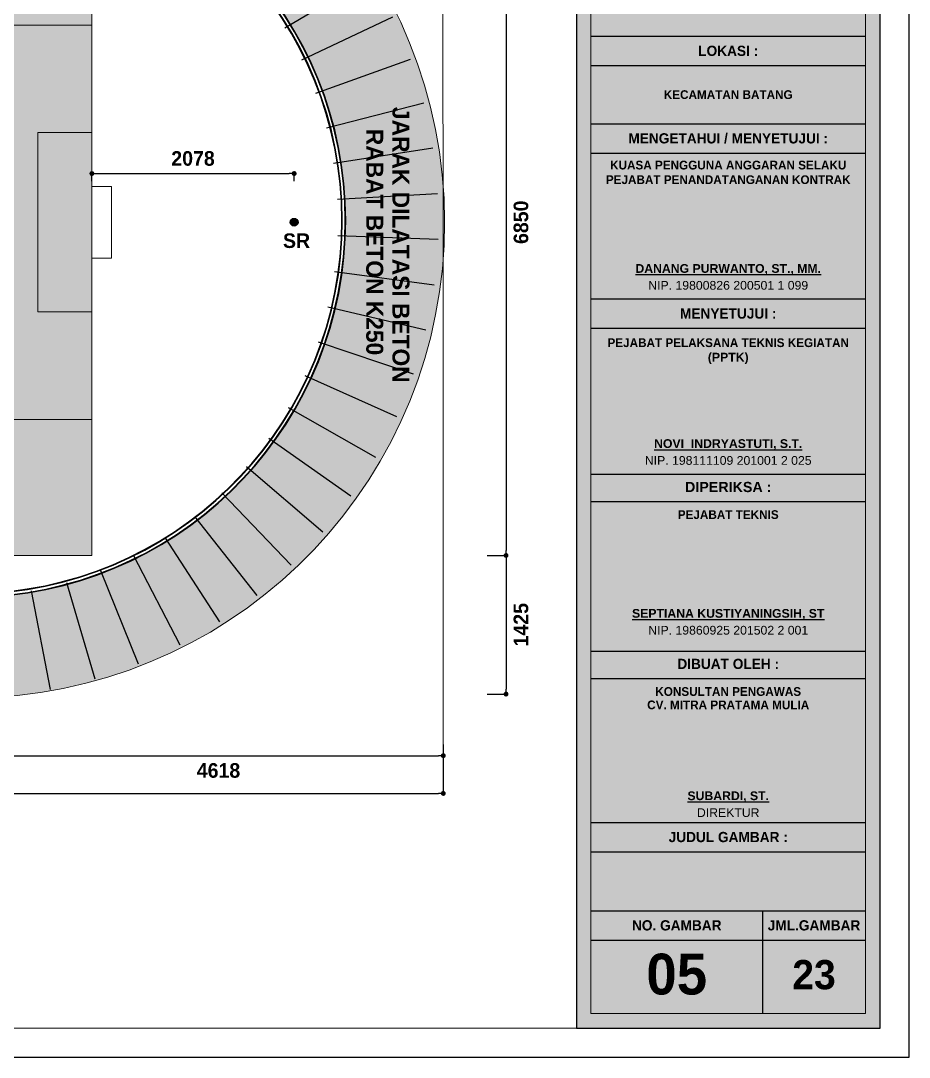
# Model space of a CAD drawing. Header units: centimetres. Extents: x -292707 to 138715, y -53922 to 66277.
# Drawn here: x 129587 to 138715, y -7217 to 3438 of the extents above; entities that cross this region are included whole.
import ezdxf

# ---------------------------------------------------------------- set-up
doc = ezdxf.new("R2010")
doc.units = ezdxf.units.CM
doc.linetypes.add('HIDDEN', pattern=[9.525, 6.35, -3.175])
for name, color, linetype in [('A-ALINE-1', 91, 'Continuous'), ('A-ALINE-4', 113, 'Continuous'), ('A-ALINE-7', 119, 'Continuous'), ('A-DIM', 157, 'Continuous'), ('A-TEXT', 254, 'Continuous')]:
    doc.layers.add(name, color=color, linetype=linetype)
for name, color, linetype, lineweight, true_color in [('A-FILL-1', 250, 'Continuous', 0, 0x333333), ('A-FILL-3', 7, 'Continuous', 0, 0x666666), ('A-FILL-4', 9, 'Continuous', 0, 0x808080), ('A-FILL-5', 7, 'Continuous', 0, 0x999999), ('A-FILL-8', 7, 'Continuous', 0, 0xe6e6e6)]:
    doc.layers.add(name, color=color, linetype=linetype, lineweight=lineweight, true_color=true_color)
doc.layers.add('A-SWING AREA', color=7, linetype='Continuous', lineweight=0, true_color=0xf7f7f7, transparency=0.2)
doc.styles.add('Scale 1000', font='GOTHICB.TTF', dxfattribs={"height": 150})
doc.styles.add('Scale 170', font='GOTHICB.TTF', dxfattribs={"height": 50})
doc.styles.add('Scale 500', font='GOTHICB.TTF', dxfattribs={"height": 175})
doc.dimstyles.new('Scale 1000', dxfattribs={"dimscale": 0, "dimtxt": 150, "dimasz": 50, "dimexe": 5, "dimexo": 3, "dimgap": 75, "dimtad": 2, "dimdec": 0, "dimtxsty": 'Scale 1000', "dimblk": 'DOT', "dimcen": 2.5, "dimclrd": 256, "dimclre": 256, "dimclrt": 254, "dimadec": 0, "dimazin": 0, "dimtfac": 1, "dimtdec": 0, "dimtmove": 0, "dimatfit": 3, "dimldrblk": 'DOTSMALL', "dimfxl": 1, "dimtfillclr": 256, "dimlwd": -1, "dimlwe": -1, "dimarcsym": 0})

# ---------------------------------------------------------------- blocks, each defined once
blk = doc.blocks.new('jhgkjhkjhkjh')
at = {"layer": 'A-SWING AREA', "transparency": 33554457}
h = blk.add_hatch(color=256, dxfattribs=at)
h.dxf.hatch_style = 1
h.paths.add_polyline_path([(-933.61, 931.53), (-881.61, 931.53), (-881.61, 1218.53), (-933.61, 1218.53)])
at = {"layer": 'A-ALINE-1', "ltscale": 0.25}
blk.add_lwpolyline([(-933.61, 931.53), (-881.61, 931.53), (-881.61, 1218.53), (-933.61, 1218.53)], close=True, dxfattribs=at)
at = {"layer": 'A-ALINE-4', "ltscale": 0.25}
for points in [[(-931.11, 1101.44), (-884.11, 1101.44)], [(-931.11, 1096.44), (-884.11, 1096.44)], [(-931.11, 1086.44), (-884.11, 1086.44)], [(-931.11, 1081.44), (-884.11, 1081.44)], [(-931.11, 1056.44), (-884.11, 1056.44)], [(-931.11, 1051.44), (-884.11, 1051.44)], [(-931.11, 1026.44), (-884.11, 1026.44)], [(-931.11, 1021.72), (-884.11, 1021.72)], [(-931.11, 996.12), (-884.11, 996.12)], [(-931.11, 991.41), (-884.11, 991.41)], [(-931.11, 966.75), (-884.11, 966.75)], [(-931.11, 966.75), (-884.11, 966.75)], [(-931.11, 961.75), (-884.11, 961.75)], [(-931.11, 951.62), (-884.11, 951.62)], [(-901.74, 951.62), (-901.74, 934.03)], [(-931.11, 946.62), (-884.11, 946.62)]]:
    blk.add_lwpolyline(points, dxfattribs=at)
at = {"layer": 'A-FILL-1', "ltscale": 0.25}
blk.add_lwpolyline([(-1286.61, 931.53), (-933.61, 931.53), (-933.61, 1218.53), (-1286.61, 1218.53)], close=True, dxfattribs=at)
at = {"layer": 'A-FILL-1'}
blk.add_lwpolyline([(-931.11, 934.03), (-884.11, 934.03), (-884.11, 1216.03), (-931.11, 1216.03)], close=True, dxfattribs=at)
at = {"layer": 'Defpoints'}
blk.add_lwpolyline([(-1296.61, 926.53), (-876.61, 926.53), (-876.61, 1223.53), (-1296.61, 1223.53)], close=True, dxfattribs=at)
at = {"layer": 'A-TEXT', "ltscale": 0.25, "attachment_point": 5, "style": 'Scale 170'}
for s, width, insert, char_height in [('{\\fCentury Gothic|b1|i0|c0|p34;LOKASI :}', 47, (-907.61, 1098.94), 1.75), ('KECAMATAN BATANG', 47, (-907.61, 1091.44), 1.5), ('{\\fCentury Gothic|b1|i0|c0|p34;MENGETAHUI / MENYETUJUI :}', 47, (-907.61, 1083.94), 1.75), ('KUASA PENGGUNA ANGGARAN SELAKU PEJABAT PENANDATANGANAN KONTRAK', 47, (-907.61, 1078.12), 1.5), ('{\\fArial|b1|i0|c0|p34;\\LDANANG PURWANTO, ST., MM.}', 47, (-907.61, 1061.5), 1.5), ('{\\fArial|b0|i0|c0|p34;NIP. 19800826 200501 1 099}', 47, (-907.61, 1058.77), 1.5), ('{\\fCentury Gothic|b1|i0|c0|p34;MENYETUJUI :}', 47, (-907.61, 1053.94), 1.75), ('PEJABAT PELAKSANA TEKNIS KEGIATAN', 47, (-907.61, 1048.94), 1.5), ('{\\fArial|b1|i0|c0|p34;(PPTK)}', 47, (-907.61, 1046.25), 1.5), ('{\\fArial|b1|i0|c0|p34;\\LNOVI  INDRYASTUTI, S.T.}', 47, (-907.61, 1031.5), 1.5), ('{\\fArial|b0|i0|c0|p34;NIP. 198111109 201001 2 025}', 47, (-907.61, 1028.77), 1.5), ('{\\fArial|b1|i0|c0|p34;DIPERIKSA :}', 47, (-907.61, 1024.22), 1.75), ('PEJABAT TEKNIS', 47, (-907.61, 1019.49), 1.5), ('{\\fArial|b1|i0|c0|p34;\\LSEPTIANA KUSTIYANINGSIH, ST}', 47, (-907.61, 1002.41), 1.5), ('{\\fArial|b0|i0|c0|p34;NIP. 19860925 201502 2 001}', 47, (-907.61, 999.68), 1.5), ('DIBUAT OLEH :', 47, (-907.61, 993.91), 1.75), ('KONSULTAN PENGAWAS', 47, (-907.61, 989.18), 1.5), ('CV. MITRA PRATAMA MULIA', 47, (-907.61, 986.89), 1.5), ('{\\fArial|b1|i0|c0|p34;\\LSUBARDI, ST.}', 47, (-907.61, 971.16), 1.5), ('{\\fArial|b0|i0|c0|p34;DIREKTUR}', 47, (-907.61, 968.43), 1.5), ('{\\fCentury Gothic|b1|i0|c0|p34;JUDUL GAMBAR :}', 47, (-907.61, 964.25), 1.75), ('{\\fCentury Gothic|b1|i0|c0|p34;NO. GAMBAR}', 29.375, (-916.42, 949.12), 1.75), ('{\\fCentury Gothic|b1|i0|c0|p34;JML.GAMBAR}', 29.375, (-892.92, 949.12), 1.75), ('23', 47, (-892.92, 940.65), 5)]:
    blk.add_mtext_dynamic_manual_height_columns(s, width=width, gutter_width=105, heights=[0], dxfattribs=dict(at, insert=insert, char_height=char_height))
blk = doc.blocks.new('gfdgfd')
at = {"layer": 'A-FILL-8'}
h = blk.add_hatch(color=256, dxfattribs=at)
h.dxf.hatch_style = 1
h.paths.add_polyline_path([(29518, 27), (18938, 27), (18938, -6823), (29518, -6823)])
at = {"layer": 'A-FILL-1'}
blk.add_lwpolyline([(29518, 27), (18938, 27), (18938, -6823), (29518, -6823)], close=True, dxfattribs=at)
for points in [[(29518, -1371), (27856, -1371), (27856, -5425), (29518, -5425)], [(29518, -4320), (28964, -4320), (28964, -2476), (29518, -2476)], [(29518, -3767), (29719, -3767), (29719, -3029), (29518, -3029)]]:
    blk.add_lwpolyline(points, dxfattribs=at)
blk = doc.blocks.new('_Dot')
at = {"color": 0, "linetype": 'ByBlock', "lineweight": -2}
blk.add_line((-0.5, 0), (-1, 0), dxfattribs=at)
at = {"color": 0, "linetype": 'ByBlock', "const_width": 0.5}
blk.add_lwpolyline([(-0.25, 0, 1), (0.25, 0, 1)], format="xyb", close=True, dxfattribs=at)
blk = doc.blocks.new('*D503')
at = {"layer": 'A-DIM', "ltscale": 0.25, "transparency": 16777216}
for p, q in [((134413, 4791), (134578, 4791)), ((134573, 4741), (134573, -2009)), ((134378, -2059), (134578, -2059))]:
    blk.add_line(p, q, dxfattribs=at)
at = {"layer": 'Defpoints', "color": 0, "ltscale": 0.25, "transparency": 16777216}
for p in [(134410, 4791), (134375, -2059), (134573, -2059)]:
    blk.add_point(p, dxfattribs=at)
at = {"layer": 'A-DIM', "ltscale": 0.25, "transparency": 16777216, "xscale": 50, "yscale": 50, "zscale": 50}
for p, rotation in [((134573, 4791), 90), ((134573, -2059), 270)]:
    blk.add_blockref('_Dot', p, dxfattribs=dict(at, rotation=rotation))
at = {"layer": 'A-DIM', "color": 254, "ltscale": 0.25, "transparency": 16777216, "insert": (134727, 1366), "char_height": 150, "attachment_point": 5, "rotation": 90, "style": 'Scale 1000'}
blk.add_mtext('6850', dxfattribs=at)
blk = doc.blocks.new('_DotSmall')
at = {"color": 0, "linetype": 'ByBlock', "const_width": 0.5}
blk.add_lwpolyline([(-0.0625, 0, 1), (0.0625, 0, 1)], format="xyb", close=True, dxfattribs=at)
blk = doc.blocks.new('*D520')
at = {"layer": 'A-DIM', "ltscale": 0.25, "transparency": 16777216}
for p, q in [((134378, -2059), (134578, -2059)), ((134573, -2109), (134573, -3434)), ((134378, -3484), (134578, -3484))]:
    blk.add_line(p, q, dxfattribs=at)
at = {"layer": 'Defpoints', "color": 0, "ltscale": 0.25, "transparency": 16777216}
for p in [(134375, -2059), (134375, -3484), (134573, -3484)]:
    blk.add_point(p, dxfattribs=at)
at = {"layer": 'A-DIM', "ltscale": 0.25, "transparency": 16777216, "xscale": 50, "yscale": 50, "zscale": 50}
for p, rotation in [((134573, -2059), 90), ((134573, -3484), 270)]:
    blk.add_blockref('_Dot', p, dxfattribs=dict(at, rotation=rotation))
at = {"layer": 'A-DIM', "color": 254, "ltscale": 0.25, "transparency": 16777216, "insert": (134727, -2771), "char_height": 150, "attachment_point": 5, "rotation": 90, "style": 'Scale 1000'}
blk.add_mtext('1425', dxfattribs=at)
blk = doc.blocks.new('*D505')
at = {"layer": 'A-DIM', "ltscale": 0.25, "transparency": 16777216}
for p, q in [((130318, 1788), (130318, 1872)), ((130368, 1867), (132346, 1867)), ((132396, 1789), (132396, 1872))]:
    blk.add_line(p, q, dxfattribs=at)
at = {"layer": 'Defpoints', "color": 0, "ltscale": 0.25, "transparency": 16777216}
for p in [(132396, 1867), (130318, 1785), (132396, 1786)]:
    blk.add_point(p, dxfattribs=at)
at = {"layer": 'A-DIM', "ltscale": 0.25, "transparency": 16777216, "xscale": 50, "yscale": 50, "zscale": 50, "rotation": 180}
blk.add_blockref('_Dot', (130318, 1867), dxfattribs=at)
at = {"layer": 'A-DIM', "ltscale": 0.25, "transparency": 16777216, "xscale": 50, "yscale": 50, "zscale": 50}
blk.add_blockref('_Dot', (132396, 1867), dxfattribs=at)
at = {"layer": 'A-DIM', "color": 254, "ltscale": 0.25, "transparency": 16777216, "insert": (131357, 2021), "char_height": 150, "attachment_point": 5, "style": 'Scale 1000'}
blk.add_mtext('2078', dxfattribs=at)
blk = doc.blocks.new('*D527')
at = {"layer": 'A-DIM', "ltscale": 5, "transparency": 16777216}
for p, q in [((129310, -4003), (129310, -4122)), ((133928, -4001), (133928, -4122)), ((129360, -4117), (133878, -4117))]:
    blk.add_line(p, q, dxfattribs=at)
at = {"layer": 'Defpoints', "color": 0, "ltscale": 5, "transparency": 16777216}
for p in [(129310, -4000), (133928, -3998), (133928, -4117)]:
    blk.add_point(p, dxfattribs=at)
at = {"layer": 'A-DIM', "ltscale": 5, "transparency": 16777216, "xscale": 50, "yscale": 50, "zscale": 50, "rotation": 180}
blk.add_blockref('_Dot', (129310, -4117), dxfattribs=at)
at = {"layer": 'A-DIM', "ltscale": 5, "transparency": 16777216, "xscale": 50, "yscale": 50, "zscale": 50}
blk.add_blockref('_Dot', (133928, -4117), dxfattribs=at)
at = {"layer": 'A-DIM', "color": 254, "ltscale": 5, "transparency": 16777216, "insert": (131619, -4270), "char_height": 150, "attachment_point": 5, "style": 'Scale 1000'}
blk.add_mtext('4618', dxfattribs=at)
blk = doc.blocks.new('*D528')
at = {"layer": 'A-DIM', "ltscale": 0.25, "transparency": 16777216}
for p, q in [((116160, -4003), (116160, -4510)), ((133928, -4003), (133928, -4510)), ((116210, -4505), (133878, -4505))]:
    blk.add_line(p, q, dxfattribs=at)
at = {"layer": 'Defpoints', "color": 0, "ltscale": 0.25, "transparency": 16777216}
for p in [(116160, -4000), (133928, -4000), (133928, -4505)]:
    blk.add_point(p, dxfattribs=at)
at = {"layer": 'A-DIM', "ltscale": 0.25, "transparency": 16777216, "xscale": 50, "yscale": 50, "zscale": 50, "rotation": 180}
blk.add_blockref('_Dot', (116160, -4505), dxfattribs=at)
at = {"layer": 'A-DIM', "ltscale": 0.25, "transparency": 16777216, "xscale": 50, "yscale": 50, "zscale": 50}
blk.add_blockref('_Dot', (133928, -4505), dxfattribs=at)
at = {"layer": 'A-DIM', "color": 254, "ltscale": 0.25, "transparency": 16777216, "insert": (125044, -4658), "char_height": 150, "attachment_point": 5, "style": 'Scale 1000'}
blk.add_mtext('17768', dxfattribs=at)
blk = doc.blocks.new('*U546')
at = {"layer": 'A-FILL-4', "ltscale": 0.14}
blk.add_lwpolyline([(45, 662, 0.949076), (9640, -1164), (11246, 7254, 0.937365), (1651, 9079)], format="xyb", close=True, dxfattribs=at)
blk = doc.blocks.new('*U547')
at = {"color": 0, "linetype": 'ByBlock', "lineweight": -2, "transparency": 16777216, "rotation": 100.8030864485444}
blk.add_blockref('*U546', (129968, -3436), dxfattribs=at)
blk = doc.blocks.new('*U548')
at = {"ltscale": 5}
blk.add_lwpolyline([(-97, 507), (97, -507)], dxfattribs=at)
blk = doc.blocks.new('*U549')
at = {"layer": 'A-ALINE-7', "color": 0, "linetype": 'ByBlock', "lineweight": -2, "transparency": 16777216}
for p, rotation in [((129376, 5761), 164.9999999999999), ((129794, 5710), 159.4999999999999), ((130205, 5619), 153.9999999999998), ((130606, 5489), 148.4999999999999), ((130992, 5321), 142.9999999999999), ((131361, 5117), 137.4999999999998), ((131708, 4879), 131.9999999999999), ((132031, 4608), 126.4999999999999), ((132326, 4307), 120.9999999999999), ((132591, 3980), 115.4999999999999), ((132824, 3629), 109.9999999999999), ((133022, 3257), 104.4999999999999), ((133183, 2868), 98.99999999999991), ((133306, 2465), 93.49999999999989), ((133390, 2052), 87.99999999999989), ((133434, 1633), 82.4999999999999), ((133438, 1212), 76.9999999999999), ((133401, 792), 71.49999999999987), ((133325, 378), 65.99999999999991), ((133209, -27), 60.49999999999985), ((133055, -419), 54.9999999999999), ((132863, -794), 49.49999999999989), ((132637, -1149), 43.99999999999991), ((132378, -1481), 38.49999999999991), ((132088, -1787), 32.99999999999991), ((131770, -2064), 27.49999999999988), ((131427, -2308), 21.99999999999991), ((131062, -2519), 16.49999999999991), ((130679, -2694), 10.99999999999986), ((130281, -2831), 5.499999999999839)]:
    blk.add_blockref('*U548', p, dxfattribs=dict(at, rotation=rotation))
blk.add_blockref('*U548', (129871, -2929), dxfattribs=at)

msp = doc.modelspace()

# ---------------------------------------------------------------- hatches: boundary and pattern name
at = {"ltscale": 5}
h = msp.add_hatch(dxfattribs=at)
h.set_pattern_fill('AR-CONC', color=256, scale=2)
h.set_pattern_definition([(50, (0, 23052.6), (364.36934, -31.8782), [38.1, -419.1]), (355, (0, 23052.6), (-70.4868, 382.1137), [30.48, -335.2812]), (100.45144, (30.36, 23049.93), (293.8825, 350.2355), [32.38, -356.1805]), (46.1842, (0, 23154.2), (542.1581, -84.0847), [57.15, -628.65]), (96.63556, (45.2, 23147.2), (474.8083, 494.8522), [48.57, -534.2712]), (351.18415, (0, 23154.2), (474.8083, 494.8522), [45.72, -502.9195]), (21, (50.8, 23128.8), (303.2288, -204.5304), [38.1, -419.1]), (326, (50.8, 23128.8), (123.6041, 368.3759), [30.48, -335.28]), (71.45144, (76.07, 23111.75), (426.8328, 163.8455), [32.38, -356.1799]), (37.5, (0, 23052.59), (6.17721, 169.11008), [0, -331.216, 0, -340.36, 0, -336.55]), (7.5, (0, 23052.59), (133.63933, 200.36115), [0, -194.056, 0, -323.596, 0, -128.27]), (327.5, (-113.28, 23052.59), (271.18119, -11.45749), [0, -127, 0, -396.24, 0, -525.78]), (317.5, (-164.08, 23052.6), (296.25836, 50.853), [0, -165.1, 0, -263.144, 0, -373.38])])
h.paths.add_polyline_path([(129304.2, 6251), (120734.9, 6251, 0.9373651), (120740, -3516), (129309.3, -3516, 0.9490759)])
h.paths.add_polyline_path([(129276.4, 5251, -0.9429613), (129280.9, -2484), (120774.5, -2484, -0.9298981), (120769.9, 5251)], flags=16)
at = {"layer": 'A-FILL-5'}
h = msp.add_hatch(color=256, dxfattribs=at)
h.dxf.hatch_style = 1
edge = h.paths.add_edge_path()
edge.add_arc((132395.6, 1366.2), 40, 0, 360)

# ---------------------------------------------------------------- linework, layer by layer
at = {"layer": 'A-ALINE-7', "ltscale": 0.14}
for points in [[(129280.9, -2484, 0.9429613), (129276.4, 5251), (120769.9, 5251, 0.9298981), (120774.5, -2484)], [(129280.8, -2479, 0.9429254), (129276.3, 5246), (120770.1, 5246, 0.9298544), (120774.6, -2479)], [(129279.9, -2449, 0.9427091), (129275.4, 5216), (120771.2, 5216, 0.9295904), (120775.7, -2449)]]:
    msp.add_lwpolyline(points, format="xyb", close=True, dxfattribs=at)
msp.add_lwpolyline([(129279.8, -2444, 0.9426728), (129275.3, 5211), (120771.4, 5211, 0.9295461), (120775.9, -2444), (129279.8, -2444)], format="xyb", dxfattribs=at)
at = {"layer": 'A-FILL-3', "linetype": 'HIDDEN', "ltscale": 0.25}
msp.add_line((133927.8, -4112.6), (133923.3, 6844.6), dxfattribs=at)
at = {"layer": 'A-TEXT', "ltscale": 0.25}
for radius in [40, 35]:
    msp.add_circle((132395.6, 1366.2), radius, dxfattribs=at)

# ---------------------------------------------------------------- block references
msp.add_blockref('*U547', (0, 0))
at = {"layer": 'A-ALINE-7'}
msp.add_blockref('*U549', (-79, 0), dxfattribs=at)
at = {"layer": 'A-TEXT', "xscale": 60, "yscale": 60, "zscale": 60}
msp.add_blockref('jhgkjhkjhkjh', (191311.9, -62809), dxfattribs=at)
at = {"layer": 'A-TEXT'}
msp.add_blockref('gfdgfd', (100800, 4764.1), dxfattribs=at)

# ---------------------------------------------------------------- texts
at = {"ltscale": 5, "char_height": 175, "attachment_point": 1, "rotation": 270, "style": 'Scale 500'}
for s, insert in [('JARAK DILATASI BETON', (133580.7, 2551.5)), ('RABAT BETON K250', (133311.3, 2326.8))]:
    msp.add_mtext_dynamic_manual_height_columns(s, width=3236.128, gutter_width=875, heights=[0], dxfattribs=dict(at, insert=insert))
at = {"layer": 'A-TEXT', "ltscale": 0.25}
for s, width, gutter_width, insert, char_height, attachment_point, style in [('SR', 399.477, 750, (132281.3, 1251.7), 150, 1, 'Scale 1000'), ('05', 1762.5, 6300, (136326.5, -6365.3), 420, 5, 'Scale 170')]:
    msp.add_mtext_dynamic_manual_height_columns(s, width=width, gutter_width=gutter_width, heights=[0], dxfattribs=dict(at, insert=insert, char_height=char_height, attachment_point=attachment_point, style=style))

# ---------------------------------------------------------------- dimensions: what is measured, and where the dimension line sits
at = {"layer": 'A-DIM', "ltscale": 0.25}
for base, p1, p2, override, picture, middle in [((134573.4, -2059), (134410.4, 4791), (134374.9, -2059), {"dimscale": 1}, '*D503', (134727.2, 1366)), ((134573.4, -3484), (134374.9, -2059), (134374.9, -3484), {"dimscale": 1, "dimtmove": 1}, '*D520', (134727.2, -2771.5))]:
    dim = msp.add_linear_dim(base=base, p1=p1, p2=p2, angle=90, dimstyle='Scale 1000', override=override, dxfattribs=at)
    dim.commit()
    dim.dimension.update_dxf_attribs({"geometry": picture, "text_midpoint": middle})
for base, p1, p2, override, picture, middle in [((132395.6, 1867.3), (130317.8, 1785.5), (132395.6, 1785.6), {"dimscale": 1}, '*D505', (131356.7, 2021.1)), ((133927.6, -4504.6), (116159.8, -4000.3), (133927.6, -4000.3), {"dimscale": 1, "dimtmove": 1}, '*D528', (125043.7, -4658.3))]:
    dim = msp.add_linear_dim(base=base, p1=p1, p2=p2, dimstyle='Scale 1000', override=override, dxfattribs=at)
    dim.commit()
    dim.dimension.update_dxf_attribs({"geometry": picture, "text_midpoint": middle})
at = {"layer": 'A-DIM', "ltscale": 5}
dim = msp.add_linear_dim(base=(133927.6004, -4116.6647), p1=(129310.0728, -4000.3038), p2=(133927.6004, -3998.1737), dimstyle='Scale 1000', override={"dimscale": 1, "dimtmove": 1}, dxfattribs=at)
dim.commit()
dim.dimension.update_dxf_attribs({"geometry": '*D527', "text_midpoint": (131618.8366, -4270.4376)})

doc.saveas('drawing.dxf')
